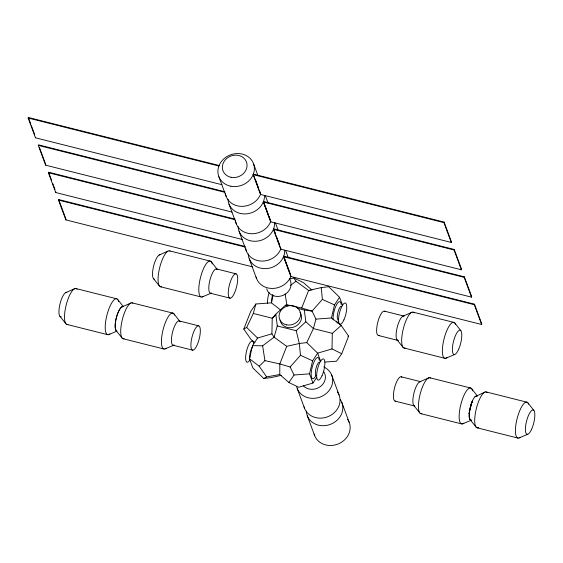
<?xml version="1.0" encoding="UTF-8"?>
<svg xmlns="http://www.w3.org/2000/svg" width="563" height="563" viewBox="0 0 563 563"><rect width="100%" height="100%" fill="white"/><g stroke="black" fill="none" stroke-linecap="round" stroke-linejoin="round"><path stroke-width="0.84" d="M316.624 377.491L312.951 383.051L298.601 387.274L288.875 382.488L279.783 374.522L279.811 363.944L286.708 346.336L299.34 343.514L306.765 342.586L317.652 353.163L320.769 361.601M286.708 346.336L274.104 337.167L271.915 333.817L272.225 318.222L275.786 314.21L285.392 305.273L286.806 304.745L301.705 308.045L312.043 311.093L315.963 319.108L313.38 328.574L306.765 342.586M341.727 353.726L332.001 348.933L332.311 333.338L341.192 325.463L348.624 336.118L341.727 353.726L336.54 361.207L324.921 362.072M476.08 427.078L469.831 419.273L469.211 416.838L469.253 412.827M471.766 402.355L469.788 409.188L469.169 413.953L470.358 406.725L472.575 400.483A12.541 3.709 -75.9 0 1 474.905 396.802L485.207 391.968M469.169 413.953L469.563 410.427M469.507 411.68L472.153 401.405M281.282 375.324L271.176 377.583L263.751 378.505L252.864 367.928L249.465 358.73L252.513 345.689L257.565 338.046L271.915 333.817M280.501 309.875L271.359 302.831L273.076 295.498M312.951 383.051L309.544 373.846L312.599 360.806L317.652 353.163L332.001 348.933M341.192 325.463L331.445 317.947L334.499 304.907L339.545 297.264L328.665 286.687L321.234 287.616L308.601 290.445L296.004 281.268L293.809 277.918L289.825 279.093M254.877 342.55L251.218 339.735L243.793 329.081L246.678 327.469L253.301 313.457L255.876 303.992L271.359 302.831M275.786 314.21L277.292 325.956L274.104 337.167L262.632 345.781L252.513 345.689M28.15 118.012L28.354 117.484L219.098 165.48L218.894 166.008L28.15 118.012L35.476 137.808L221.956 184.727M35.476 137.808L35.68 137.281M232.076 212.089L45.596 165.17L38.27 145.374L38.474 144.846L224.961 191.765M45.596 165.17L45.8 164.642L39.389 147.323M242.196 239.451L55.716 192.525L48.39 172.728L48.594 172.208L235.081 219.127M55.716 192.525L55.92 192.004M252.315 266.806L65.836 219.887L58.51 200.09L58.714 199.562L245.201 246.481M65.836 219.887L66.04 219.359L58.714 199.562M253.181 174.636L253.385 174.108L444.13 222.096L451.449 241.893L451.245 242.421L260.5 194.432L253.181 174.636L443.918 222.624L451.245 242.421M260.5 194.432L260.711 193.904M263.301 201.99L263.505 201.463L454.25 249.458L461.569 269.255L461.364 269.783L270.627 221.787L263.301 201.99L454.045 249.986L461.364 269.783M270.627 221.787L270.831 221.259M273.421 229.352L273.625 228.824L464.369 276.82L471.688 296.61L471.484 297.137L280.747 249.149L273.421 229.352L464.165 277.341L471.484 297.137M243.793 329.081L250.69 311.473L255.876 303.992M280.747 249.149L280.951 248.621M283.541 256.707L283.745 256.186L474.489 304.175L481.808 323.971L481.604 324.499L290.867 276.503L283.541 256.707L474.285 304.703L481.604 324.499M290.867 276.503L290.965 276.243A18.509 16.236 -20.3 0 1 272.731 288.446A18.509 16.236 -20.3 0 1 256.052 277.045M301.705 308.045L308.601 290.445L310.213 290.536M443.918 222.624L444.13 222.096M454.045 249.986L454.25 249.458M464.165 277.341L464.369 276.82M474.285 304.703L474.489 304.175M471.034 404.41L472.575 400.483M337.603 322.986L338.518 321.593M288.875 382.488L294.062 375.007L309.544 373.846M321.234 287.616L322.381 299.403L312.043 311.093L304.316 310.03L297.736 308.376M279.783 374.522L266.644 376.893L259.212 366.239L264.913 360.637L279.811 363.944L290.142 366.985L300.48 355.302L299.34 343.514L296.215 330.713L305.829 321.776L304.316 310.03M275.187 315.597L272.225 318.222L253.301 313.457M474.905 396.802L477.023 395.873M290.607 285.321L296.004 281.268M263.751 378.505L266.644 376.893M347.899 336.519L348.624 336.118M65.618 292.661L74.999 288.58M159.195 254.976L167.943 251.168M121.833 306.983L131.214 302.901M402.784 316.265L412.165 312.184M419.548 381.89L428.929 377.808M108.631 334.647L116.78 331.22M202.208 296.961L211.097 293.217M164.846 348.969L173.735 345.225M445.797 358.251L454.686 354.507M462.568 423.876L471.456 420.132M518.84 438.035L527.728 434.291M475.826 396.049L477.354 396.056M315.963 319.108L331.445 317.947M38.27 145.374L224.757 192.293M48.39 172.728L234.877 219.654M58.51 200.09L244.996 247.009M169.709 250.908L210.428 261.155M413.291 312.198L454.01 322.444M216.586 268.931L236.066 273.836A12.541 3.709 -75.9 0 1 234.525 292.929A12.541 3.709 -75.9 0 1 228.339 291.198A12.541 3.709 -75.9 0 1 236.066 273.836M384.423 311.163L403.896 316.061M285.392 305.273L287.862 305.892M210.604 293.274L230.084 298.172M378.442 335.499L397.921 340.404M160.356 286.708L201.075 296.947M403.945 347.99L444.664 358.237M332.311 333.338L313.38 328.574L305.829 321.776M277.292 325.956L296.215 330.713M76.132 288.594L116.851 298.84M132.347 302.915L173.059 313.162M430.062 377.822L470.781 388.069M486.341 391.982L527.059 402.228M179.224 320.938L198.697 325.836A12.541 3.709 -75.9 0 1 197.163 344.936A12.541 3.709 -75.9 0 1 190.977 343.198A12.541 3.709 -75.9 0 1 198.697 325.836M401.194 376.788L420.667 381.686M173.242 345.281L192.722 350.179M395.212 401.13L414.685 406.029M66.786 324.394L107.498 334.64M122.994 338.708L163.713 348.954M420.716 413.622L461.435 423.862M476.988 427.781L517.707 438.021M322.381 299.403L334.499 304.907M300.48 355.302L312.599 360.806M293.809 277.918L303.541 282.71L311.979 290.107M249.465 358.73L259.212 366.239M246.678 327.469L257.565 338.046M470.07 419.653L471.055 420.195L470.358 419.942L469.451 418.253L469.134 415.008M397.028 339.869L403.038 347.294M413.798 405.494L419.808 412.925M153.439 278.579L159.449 286.004M116.077 330.587L122.087 338.011M59.868 316.265L65.878 323.697M527.967 402.925L533.914 410.504M454.918 323.141L460.872 330.72M471.688 388.766L477.142 395.712M211.336 261.851L217.283 269.431A12.541 3.709 -75.9 0 0 209.83 280.487A12.541 3.709 -75.9 0 0 211.526 293.034M173.967 313.858L179.921 321.438A12.541 3.709 -75.9 0 1 180.188 321.867M117.758 299.537L123.213 306.483M290.142 366.985L294.062 375.007M339.545 297.264L342.67 305.702M253.385 163.354L257.967 175.726M265.342 195.657L268.087 203.081M275.462 223.018L278.206 230.443M285.582 250.38L288.326 257.798M331.727 375.134L339.053 394.93M341.847 402.489L349.173 422.285M255.525 179.879L258.269 187.303M259.487 190.604L260.402 193.081M263.505 201.463L268.389 214.665M269.001 216.312L270.522 220.436M273.625 228.824L275.152 232.948M276.377 236.249L279.424 244.497M283.745 256.186L285.272 260.31M285.884 261.957L289.241 271.028M289.854 272.682L290.768 275.152M253.589 175.192L256.946 184.27M257.249 185.093L260.303 193.341M263.407 201.73L270.726 221.526A18.509 16.236 -20.3 0 1 251.562 233.729A18.509 16.236 -20.3 0 1 235.482 220.703M273.527 229.085L277.186 238.986M277.489 239.81L280.543 248.058M283.646 256.446L287.306 266.348M287.609 267.172L290.663 275.42M218.887 176.761L226.213 196.557M229.007 204.123L236.333 223.912M239.134 231.477L246.453 251.274M249.254 258.839L256.573 278.636M297.229 388.54L304.555 408.337M307.349 415.902L314.675 435.699M28.354 117.484L30.796 124.085M31.408 125.739L34.765 134.81M48.904 173.031L51.648 180.456M52.866 183.756L55.005 189.527M469.211 416.838L469.831 419.273M285.159 294.013L286.806 304.745M262.632 345.781L264.913 360.637M300.051 312.289A10.929 9.585 -20.3 0 1 294.329 326.906A10.929 9.585 -20.3 0 1 280.121 320.058M340.256 399.533A18.509 16.236 -20.3 0 1 329.7 424.608A18.509 16.236 -20.3 0 1 306.356 411.053M347.582 419.329A18.509 16.236 -20.3 0 1 338.764 443.721A18.509 16.236 -20.3 0 1 314.154 434.108M323.655 371.587A12.541 11 -20.3 0 1 319.939 386.865A12.541 11 -20.3 0 1 303.147 385.578M323.739 366.935A18.509 16.236 -20.3 0 1 325.287 394.269A18.509 16.236 -20.3 0 1 296.708 386.957M337.462 391.968A18.509 16.236 -20.3 0 1 328.644 416.367A18.509 16.236 -20.3 0 1 304.034 406.746M154.424 279.121A12.541 3.709 -75.9 0 1 153.425 266.876A12.541 3.709 -75.9 0 1 160.026 254.736M161.49 286.715A18.509 5.468 -75.9 0 1 159.632 267.861A18.509 5.468 -75.9 0 1 170.195 251.175M203.51 296.222A18.509 5.468 -75.9 0 1 200.724 276.651A18.509 5.468 -75.9 0 1 212.251 263.913M61.247 316.751A12.541 3.709 -75.9 0 1 59.847 304.569A12.541 3.709 -75.9 0 1 66.814 292.486M67.919 324.408A18.509 5.468 -75.9 0 1 66.272 304.689A18.509 5.468 -75.9 0 1 77.04 289.291M116.759 330.896A12.541 3.709 -75.9 0 1 116.428 330.713M116.14 330.425A12.541 3.709 -75.9 0 1 116.576 316.934A12.541 3.709 -75.9 0 1 122.727 306.582M109.94 333.908A18.509 5.468 -75.9 0 1 107.146 314.337A18.509 5.468 -75.9 0 1 118.673 301.599M116.696 331.058A12.541 3.709 -75.9 0 1 116.062 318.89A12.541 3.709 -75.9 0 1 122.262 306.8M124.127 338.722A18.509 5.468 -75.9 0 1 122.27 319.868A18.509 5.468 -75.9 0 1 132.826 303.183M174.164 345.042A12.541 3.709 -75.9 0 1 172.327 333.078A12.541 3.709 -75.9 0 1 179.632 321.149M166.148 348.23A18.509 5.468 -75.9 0 1 163.15 329.461A18.509 5.468 -75.9 0 1 174.636 315.104M520.142 437.296A18.509 5.468 -75.9 0 1 517.144 418.527A18.509 5.468 -75.9 0 1 528.629 404.178M478.754 427.514A18.509 5.468 -75.9 0 1 476.249 408.998A18.509 5.468 -75.9 0 1 487.248 392.678M463.87 423.137A18.509 5.468 -75.9 0 1 461.076 403.565A18.509 5.468 -75.9 0 1 472.61 390.828M414.783 406.036A12.541 3.709 -75.9 0 1 413.925 393.178A12.541 3.709 -75.9 0 1 420.751 381.714M421.849 413.636A18.509 5.468 -75.9 0 1 419.984 394.776A18.509 5.468 -75.9 0 1 430.547 378.09M395.627 401.095A12.541 3.709 -75.9 0 1 394.621 387.618A12.541 3.709 -75.9 0 1 401.876 377.273M447.099 357.512A18.509 5.468 -75.9 0 1 444.094 338.743A18.509 5.468 -75.9 0 1 455.587 324.387M398.414 340.348A12.541 3.709 -75.9 0 1 397.006 328.173A12.541 3.709 -75.9 0 1 403.981 316.089M405.079 348.004A18.509 5.468 -75.9 0 1 403.432 328.285A18.509 5.468 -75.9 0 1 414.206 312.894M379.293 335.302A12.541 3.709 -75.9 0 1 377.682 322.634A12.541 3.709 -75.9 0 1 385.106 311.649M316.019 375.465A10.929 3.23 -75.9 0 1 311.24 375.845A10.929 3.23 -75.9 0 1 314.555 360.82A10.929 3.23 -75.9 0 1 319.334 360.44M249.902 357.751A7.08 2.09 -75.9 0 1 252.52 346.702M249.655 360.341A10.929 3.23 -75.9 0 1 245.63 358.575A10.929 3.23 -75.9 0 1 249.008 344.31A10.929 3.23 -75.9 0 1 253.688 343.282M316.047 375.57A7.08 2.09 -75.9 0 1 315.956 368.469A7.08 2.09 -75.9 0 1 319.376 361.981M333.134 319.946A10.929 3.23 -75.9 0 1 336.449 304.921A10.929 3.23 -75.9 0 1 341.234 304.541M337.103 320.938A10.929 3.23 -75.9 0 1 336.273 322.001M338.131 319.777A7.08 2.09 -75.9 0 1 337.772 312.908A7.08 2.09 -75.9 0 1 341.277 306.082M271.802 301.859A7.08 2.09 -75.9 0 1 272.766 294.414M267.58 303.45A10.929 3.23 -75.9 0 1 269.163 292.626M284.744 250.275A18.509 16.236 -20.3 0 1 267.003 268.551A18.509 16.236 -20.3 0 1 248.262 253.99M260.606 194.165A18.509 16.236 -20.3 0 1 241.443 206.368A18.509 16.236 -20.3 0 1 225.362 193.348M264.497 195.558A18.509 16.236 -20.3 0 1 246.763 213.834A18.509 16.236 -20.3 0 1 228.015 199.274M274.624 222.913A18.509 16.236 -20.3 0 1 256.883 241.189A18.509 16.236 -20.3 0 1 238.142 226.636M280.846 248.881A18.509 16.236 -20.3 0 1 261.682 261.091A18.509 16.236 -20.3 0 1 245.602 248.065M289.53 279.051A12.541 11 -20.3 0 1 283.161 295.315A12.541 11 -20.3 0 1 266.672 288.791M286.701 324.879A10.929 9.585 -20.3 0 0 300.311 312.31A10.929 9.585 -20.3 0 0 282.45 308.813A10.929 9.585 -20.3 0 0 286.701 324.879M531.578 429.323A12.541 3.709 -75.9 0 0 533.295 410.033A12.541 3.709 -75.9 0 0 525.518 427.12A12.541 3.709 -75.9 0 0 531.578 429.323M458.535 349.539A12.541 3.709 -75.9 0 0 460.252 330.249A12.541 3.709 -75.9 0 0 452.469 347.336A12.541 3.709 -75.9 0 0 458.535 349.539M322.022 375.76A10.929 3.23 -75.9 0 0 323.521 358.948A10.929 3.23 -75.9 0 0 316.737 373.839A10.929 3.23 -75.9 0 0 322.022 375.76M343.916 319.868A10.929 3.23 -75.9 0 0 345.415 303.056A10.929 3.23 -75.9 0 0 338.63 317.947A10.929 3.23 -75.9 0 0 343.916 319.868M231.126 177.303A12.541 11 -20.3 0 0 246.749 162.883A12.541 11 -20.3 0 0 226.256 158.865A12.541 11 -20.3 0 0 231.126 177.303M230.851 186.219A18.509 16.236 -20.3 0 0 253.906 164.938A18.509 16.236 -20.3 0 0 223.659 159.012A18.509 16.236 -20.3 0 0 230.851 186.219"/></g></svg>
